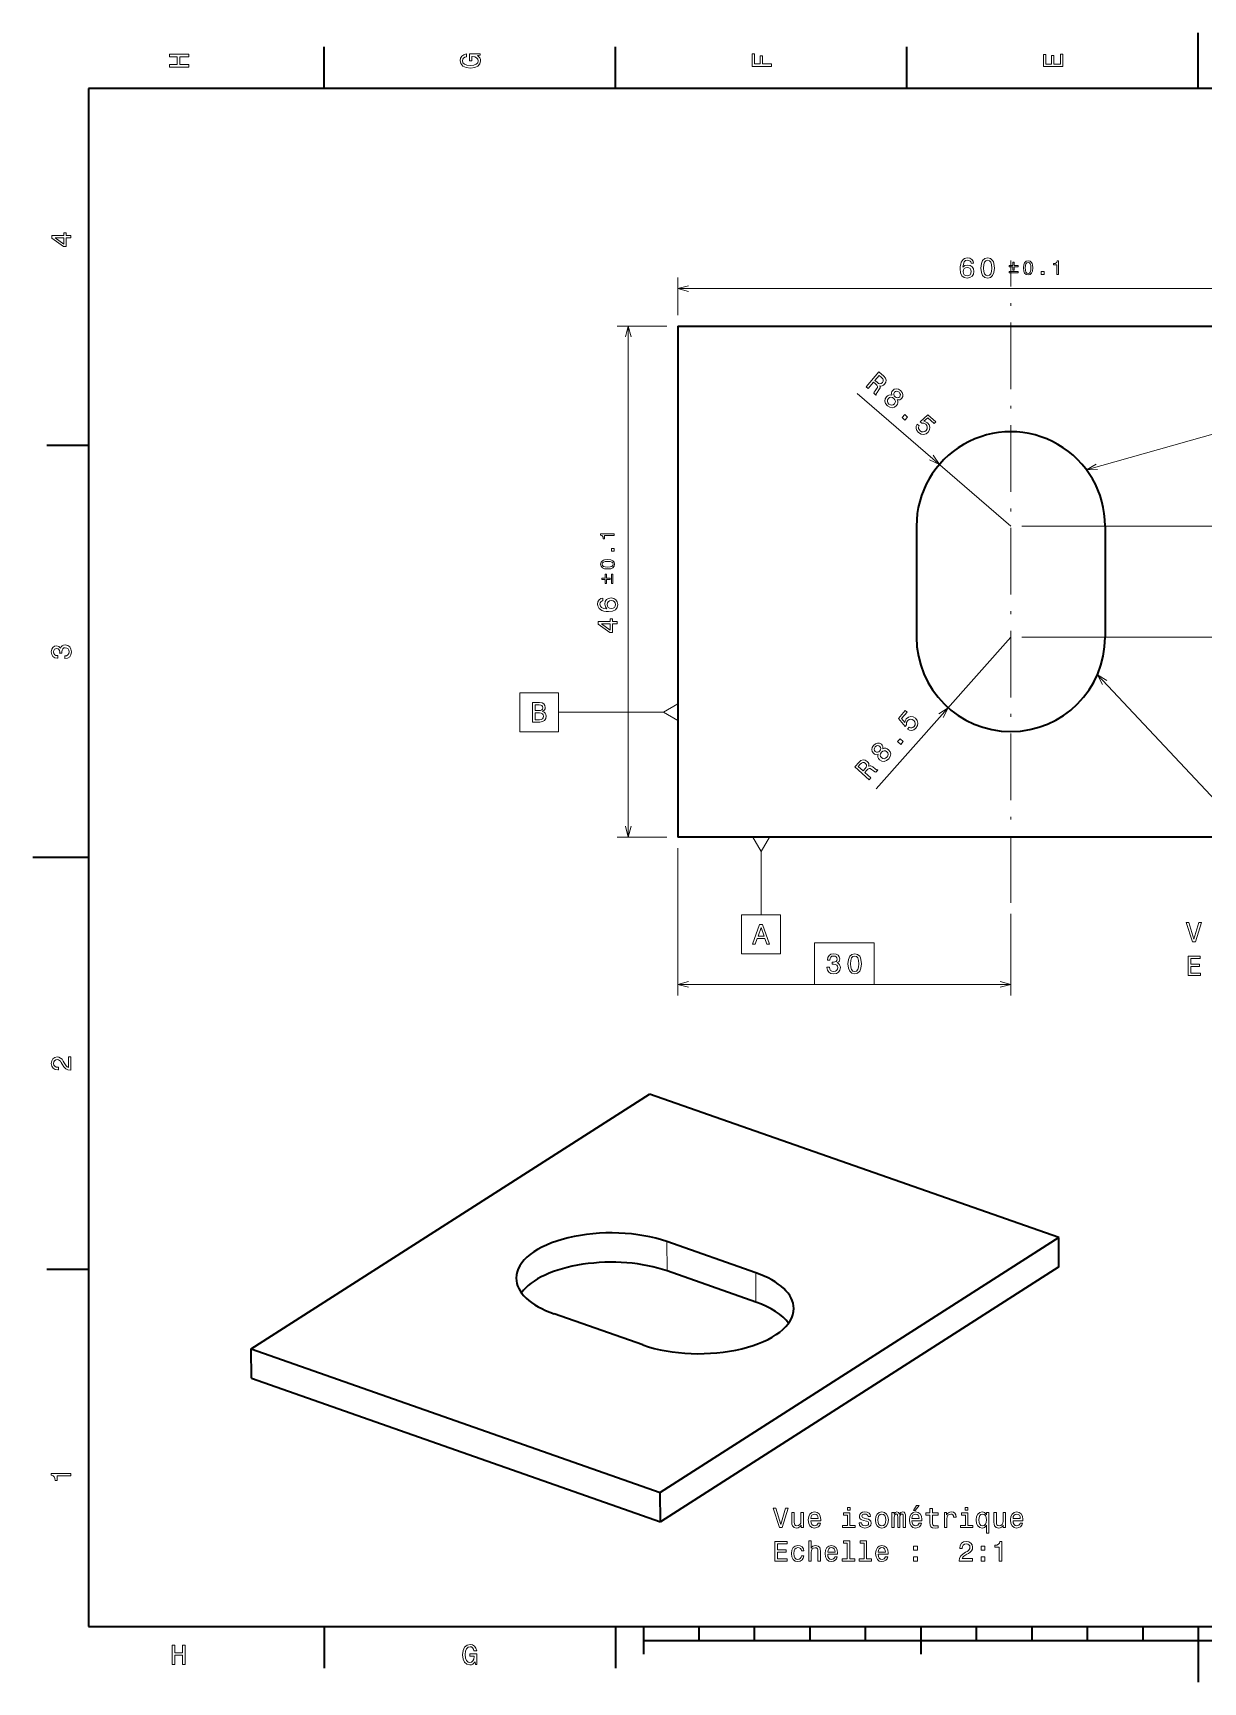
# Model space of a CAD drawing. Extents: x 0 to 420, y 0 to 297.
# Drawn here: x 0 to 210.9, y 0 to 297 of the extents above; entities that cross this region are included whole.
import ezdxf

# ---------------------------------------------------------------- set-up
doc = ezdxf.new("R2010")
doc.units = 0
doc.linetypes.add('DASHDOT', pattern=[18.5, 12, -3, 0.5, -3])

msp = doc.modelspace()

# ---------------------------------------------------------------- linework, layer by layer
at = {"color": 7, "lineweight": 35, "ltscale": 0.25}
for p, q in [((210, 287), (210, 297)), ((10, 148.5), (0, 148.5)), ((210, 10), (210, 0))]:
    msp.add_line(p, q, dxfattribs=at)
at = {"color": 7, "lineweight": 35, "ltscale": 0.1875}
for p, q in [((52.5, 287), (52.5, 294.5)), ((105, 287), (105, 294.5)), ((157.5, 287), (157.5, 294.5)), ((10, 222.699997), (2.5, 222.699997)), ((10, 74.300003), (2.5, 74.300003)), ((52.5, 10), (52.5, 2.5)), ((105, 10), (105, 2.5))]:
    msp.add_line(p, q, dxfattribs=at)
at = {"color": 7, "lineweight": 35}
for p, q in [((410, 287), (10, 287)), ((10, 287), (10, 10)), ((116.218552, 244.182785), (116.218552, 152.182785)), ((116.218552, 244.182785), (236.218552, 244.182785)), ((159.218552, 208.182785), (159.218552, 188.182785)), ((193.218552, 208.182785), (193.218552, 188.182785)), ((236.218552, 152.182785), (116.218552, 152.182785)), ((39.338078, 59.981888), (111.125824, 105.888237)), ((184.846558, 80.043213), (111.125824, 105.888237)), ((184.846558, 80.043213), (113.0588, 34.136864)), ((184.872101, 74.76207), (113.084343, 28.855721)), ((39.338078, 59.981888), (113.0588, 34.136864)), ((39.363617, 54.700745), (113.084343, 28.855721)), ((10, 10), (410, 10)), ((110, 7.5), (310, 7.5))]:
    msp.add_line(p, q, dxfattribs=at)
at = {"color": 7, "linetype": 'DASHDOT', "lineweight": 13}
msp.add_line((176.218552, 140.345642), (176.218552, 256.019928), dxfattribs=at)
at = {"color": 7, "lineweight": 13, "ltscale": 0.169464}
msp.add_line((116.218552, 246.182785), (116.218552, 252.961349), dxfattribs=at)
at = {"color": 7, "lineweight": 13}
for p, q in [((116.218552, 250.961349), (236.218552, 250.961349)), ((107.285744, 152.182785), (107.285744, 244.182785)), ((176.218552, 208.182785), (148.535751, 232.039291)), ((178.218552, 208.182785), (273.293457, 208.182785)), ((176.218552, 188.182785), (151.943069, 160.866638)), ((178.218552, 188.182785), (259.801819, 188.182785)), ((116.218552, 150.182785), (116.218552, 123.645126)), ((116.218552, 125.645126), (140.832535, 125.645126)), ((151.604584, 125.645126), (176.218552, 125.645126))]:
    msp.add_line(p, q, dxfattribs=at)
at = {"color": 7, "lineweight": 13, "ltscale": 0.22332}
for p, q in [((114.218552, 244.182785), (105.285744, 244.182785)), ((114.218552, 152.182785), (105.285744, 152.182785))]:
    msp.add_line(p, q, dxfattribs=at)
at = {"color": 7, "lineweight": 13, "ltscale": 0.472646}
msp.add_line((113.620476, 174.652817), (94.71463, 174.652817), dxfattribs=at)
at = {"color": 7, "lineweight": 13, "ltscale": 0.285797}
msp.add_line((131.21463, 149.584702), (131.21463, 138.152817), dxfattribs=at)
at = {"color": 7, "lineweight": 13, "ltscale": 0.367513}
msp.add_line((176.218552, 138.345642), (176.218552, 123.645126), dxfattribs=at)
at = {"color": 7, "lineweight": 13, "ltscale": 0.13203}
for p, q in [((114.274666, 74.044052), (114.249123, 79.325195)), ((130.300903, 68.425568), (130.27536, 73.706711))]:
    msp.add_line(p, q, dxfattribs=at)
at = {"color": 7, "lineweight": 35, "ltscale": 0.424564}
for p, q in [((130.27536, 73.706711), (114.249123, 79.325195)), ((130.300903, 68.425568), (114.274666, 74.044052)), ((109.935501, 60.699909), (93.909256, 66.31839))]:
    msp.add_line(p, q, dxfattribs=at)
at = {"color": 7, "lineweight": 35, "ltscale": 0.13203}
for p, q in [((184.872101, 74.76207), (184.846558, 80.043213)), ((39.363617, 54.700745), (39.338078, 59.981888)), ((113.084343, 28.855721), (113.0588, 34.136864))]:
    msp.add_line(p, q, dxfattribs=at)
at = {"color": 7, "lineweight": 35, "ltscale": 0.125}
for p, q in [((110, 10), (110, 5)), ((160, 10), (160, 5))]:
    msp.add_line(p, q, dxfattribs=at)
at = {"color": 7, "lineweight": 35, "ltscale": 0.0625}
for p, q in [((120, 10), (120, 7.5)), ((130, 10), (130, 7.5)), ((140, 10), (140, 7.5)), ((150, 10), (150, 7.5)), ((170, 10), (170, 7.5)), ((180, 10), (180, 7.5)), ((190, 10), (190, 7.5)), ((200, 10), (200, 7.5))]:
    msp.add_line(p, q, dxfattribs=at)
at = {"color": 7, "lineweight": 13}
for points in [[(28.083214, 290.829987), (28.083214, 291.299011), (26.439121, 291.299011), (26.439121, 292.701019), (28.083214, 292.701019), (28.083214, 293.164978), (24.583214, 293.164978), (24.583214, 292.701019), (26.010447, 292.701019), (26.010447, 291.299011), (24.583214, 291.299011), (24.583214, 290.829987)], [(80.114197, 292.922913), (80.583214, 293.008667), (80.583214, 293.260803), (78.692001, 293.260803), (78.692001, 291.984863), (79.120674, 291.984863), (79.120674, 292.771606), (79.15094, 292.771606), (79.614914, 292.71109), (79.957855, 292.549713), (80.174713, 292.302612), (80.245316, 291.994965), (80.154541, 291.652039), (79.882202, 291.384735), (79.433357, 291.213257), (78.818085, 291.15274), (78.207855, 291.208221), (77.759003, 291.3797), (77.486671, 291.652039), (77.390854, 292.020172), (77.441284, 292.272339), (77.582497, 292.479126), (77.819527, 292.630402), (78.137245, 292.716156), (78.137245, 293.215424), (77.653099, 293.08429), (77.289986, 292.837189), (77.068085, 292.489197), (76.987396, 292.050446), (77.113472, 291.475525), (77.481628, 291.041779), (78.0616, 290.764404), (78.833214, 290.668579), (79.609871, 290.764404), (80.189842, 291.041779), (80.557999, 291.450287), (80.679039, 291.964691), (80.638687, 292.252167), (80.537827, 292.509369), (80.361313, 292.731262)], [(133.083206, 290.966156), (133.083206, 291.43515), (131.474411, 291.43515), (131.474411, 292.907776), (131.055832, 292.907776), (131.055832, 291.43515), (130.006836, 291.43515), (130.006836, 293.245697), (129.583206, 293.245697), (129.583206, 290.966156)], [(185.583206, 290.940918), (185.583206, 293.159943), (185.159576, 293.159943), (185.159576, 291.404907), (183.974411, 291.404907), (183.974411, 292.968292), (183.555832, 292.968292), (183.555832, 291.404907), (182.506836, 291.404907), (182.506836, 293.119598), (182.083206, 293.119598), (182.083206, 290.940918)], [(6.833213, 260.077362), (6.833213, 260.53125), (5.965778, 260.53125), (5.965778, 261.030548), (5.56232, 261.030548), (5.56232, 260.53125), (3.408862, 260.53125), (3.408862, 260.072327), (5.521974, 258.539185), (5.965778, 258.539185), (5.965778, 260.077362)], [(5.56232, 258.96283), (3.993876, 260.077362), (5.56232, 260.077362)], [(169.525482, 255.518265), (169.429657, 255.926758), (169.207764, 256.22937), (168.864822, 256.42099), (168.421021, 256.486572), (168.123474, 256.451263), (167.866257, 256.355438), (167.639313, 256.199097), (167.447678, 255.977203), (167.296371, 255.699814), (167.185425, 255.361923), (167.114822, 254.963501), (167.09465, 254.514664), (167.175339, 253.798523), (167.422455, 253.279068), (167.820877, 252.966385), (168.36554, 252.860474), (168.854736, 252.951263), (169.227936, 253.188293), (169.470001, 253.561493), (169.55574, 254.035553), (169.470001, 254.514664), (169.238022, 254.882813), (168.879944, 255.114807), (168.436142, 255.195496), (167.957031, 255.094635), (167.598969, 254.807159), (167.674622, 255.361923), (167.835999, 255.760345), (168.083115, 255.997375), (168.426056, 256.078064), (168.678223, 256.03772), (168.869858, 255.931808), (168.995941, 255.755295), (169.061508, 255.518265)], [(170.835709, 254.671005), (170.911362, 253.879211), (171.148392, 253.314377), (171.526642, 252.971436), (172.051132, 252.860474), (172.570587, 252.971436), (172.948822, 253.314377), (173.180817, 253.879211), (173.261505, 254.671005), (173.180817, 255.457748), (173.084991, 255.770416), (172.948822, 256.027618), (172.570587, 256.370575), (172.051132, 256.486572), (171.526642, 256.370575), (171.148392, 256.022583), (170.911362, 255.457748)], [(171.319855, 254.671005), (171.360214, 255.281235), (171.486298, 255.719986), (171.713226, 255.977203), (172.051132, 256.067963), (172.383987, 255.977203), (172.610931, 255.719986), (172.737015, 255.281235), (172.777359, 254.671005), (172.737015, 254.055725), (172.610931, 253.616974), (172.383987, 253.359756), (172.051132, 253.274017), (171.713226, 253.359756), (171.486298, 253.616974), (171.360214, 254.055725)], [(176.608185, 254.255951), (176.851776, 254.255951), (176.851776, 254.866684), (177.550766, 254.866684), (177.550766, 255.106735), (176.851776, 255.106735), (176.851776, 255.713943), (176.608185, 255.713943), (176.608185, 255.106735), (175.909195, 255.106735), (175.909195, 254.866684), (176.608185, 254.866684)], [(178.49617, 254.683105), (178.549133, 254.128845), (178.715057, 253.733459), (178.979828, 253.493408), (179.34697, 253.415741), (179.710587, 253.493408), (179.975357, 253.733459), (180.137741, 254.128845), (180.194229, 254.683105), (180.137741, 255.233826), (180.070679, 255.452698), (179.975357, 255.632751), (179.710587, 255.872803), (179.34697, 255.953995), (178.979828, 255.872803), (178.715057, 255.629211), (178.549133, 255.233826)], [(178.835083, 254.683105), (178.863327, 255.11026), (178.951584, 255.417404), (179.110443, 255.597443), (179.34697, 255.66098), (179.579956, 255.597443), (179.738831, 255.417404), (179.827087, 255.11026), (179.855316, 254.683105), (179.827087, 254.252411), (179.738831, 253.945282), (179.579956, 253.765228), (179.34697, 253.705231), (179.110443, 253.765228), (178.951584, 253.945282), (178.863327, 254.252411)], [(184.513855, 253.486343), (184.835114, 253.486343), (184.835114, 255.953995), (184.595047, 255.953995), (184.531509, 255.738647), (184.404419, 255.593903), (184.210251, 255.509186), (183.941956, 255.480942), (183.941956, 255.230301), (184.513855, 255.230301)], [(169.066544, 254.030518), (169.011078, 253.712784), (168.869858, 253.470703), (168.642914, 253.309326), (168.360504, 253.258896), (168.062943, 253.309326), (167.835999, 253.465668), (167.689743, 253.707748), (167.644363, 254.025467), (167.694794, 254.33815), (167.835999, 254.57518), (168.067993, 254.726471), (168.380676, 254.781952), (168.653, 254.726471), (168.869858, 254.580231), (169.011078, 254.343185)], [(175.909195, 254.015884), (175.909195, 253.772293), (177.550766, 253.772293), (177.550766, 254.015884)], [(181.718597, 253.486343), (182.205765, 253.486343), (182.205765, 254.01236), (181.718597, 254.01236)], [(150.139359, 233.297516), (150.494659, 232.991333), (151.45929, 234.110703), (151.822235, 233.797928), (152.079773, 233.556), (152.201782, 233.357666), (152.184814, 233.152573), (152.028778, 232.894257), (151.751572, 232.533966), (151.580246, 232.288818), (151.510864, 232.115585), (151.912003, 231.769897), (151.974548, 231.842484), (151.978867, 232.025177), (152.119507, 232.250183), (152.461502, 232.701096), (152.669815, 233.074158), (152.667542, 233.249207), (152.59256, 233.440308), (152.827698, 233.404129), (153.049896, 233.445663), (153.263519, 233.554489), (153.460938, 233.737213), (153.68399, 234.104218), (153.738602, 234.476593), (153.611557, 234.83905), (153.310532, 235.185028), (152.42421, 235.948837)], [(152.931366, 234.945892), (153.144653, 234.722137), (153.246368, 234.507996), (153.234283, 234.285385), (153.087585, 234.045639), (152.858429, 233.856979), (152.64006, 233.812164), (152.40506, 233.894836), (152.147919, 234.08316), (151.739136, 234.435425), (152.499664, 235.317932)], [(154.806244, 231.765625), (154.519226, 231.826553), (154.257111, 231.792786), (154.011749, 231.678024), (153.790756, 231.475677), (153.558868, 231.082977), (153.507446, 230.667938), (153.649109, 230.25293), (153.982819, 229.852158), (154.424637, 229.584595), (154.856018, 229.505753), (155.258926, 229.61792), (155.616882, 229.901962), (155.780563, 230.153687), (155.861664, 230.410034), (155.852524, 230.677551), (155.753693, 230.949127), (155.985519, 230.909119), (156.201141, 230.943008), (156.397766, 231.039856), (156.582016, 231.207306), (156.754639, 231.531219), (156.78186, 231.887253), (156.64389, 232.252487), (156.349976, 232.598984), (155.960052, 232.841797), (155.578445, 232.924332), (155.226517, 232.848145), (154.935455, 232.626282), (154.793243, 232.422623), (154.726486, 232.213837)], [(155.272049, 232.282944), (155.447479, 232.424713), (155.651093, 232.475586), (155.865417, 232.430695), (156.086578, 232.293365), (156.251266, 232.098175), (156.327301, 231.892853), (156.307053, 231.683929), (156.196564, 231.486206), (156.014038, 231.343933), (155.807114, 231.28923), (155.586212, 231.326477), (155.372162, 231.46434), (155.203659, 231.662811), (155.13092, 231.871964), (155.154449, 232.084686)], [(154.164093, 231.167252), (154.372971, 231.340103), (154.615448, 231.39743), (154.872971, 231.348618), (155.131821, 231.185455), (155.327591, 230.956833), (155.41391, 230.709351), (155.393005, 230.46106), (155.256714, 230.225662), (155.030853, 230.040817), (154.778488, 229.972031), (154.514389, 230.013214), (154.259369, 230.173065), (154.059769, 230.404999), (153.980042, 230.66011), (154.010818, 230.919861)], [(156.615158, 227.716812), (157.142365, 227.262466), (157.632919, 227.831696), (157.105713, 228.286041)], [(159.35733, 226.558685), (159.171402, 226.172989), (159.147888, 225.767151), (159.29126, 225.377304), (159.593353, 225.017105), (160.038467, 224.753357), (160.501602, 224.68045), (160.949417, 224.813828), (161.351227, 225.133301), (161.592468, 225.544571), (161.649429, 225.981476), (161.517639, 226.407959), (161.203033, 226.792252), (160.877014, 226.993332), (160.546783, 227.058212), (161.269409, 227.680435), (162.430786, 226.679581), (162.70076, 226.992844), (161.283417, 228.214279), (159.861725, 226.989471), (160.167358, 226.726089), (160.543671, 226.714691), (160.882355, 226.536011), (161.090637, 226.283279), (161.172485, 225.99971), (161.129578, 225.710449), (160.964203, 225.433563), (160.714752, 225.229095), (160.431183, 225.147247), (160.141937, 225.19014), (159.865036, 225.35553), (159.685608, 225.556763), (159.604691, 225.779617), (159.608597, 226.015915), (159.712616, 226.252502)], [(104.760742, 206.478088), (104.760742, 206.799332), (102.293091, 206.799332), (102.293091, 206.55928), (102.508438, 206.495728), (102.653175, 206.368652), (102.7379, 206.174484), (102.766144, 205.906189), (103.016792, 205.906189), (103.016792, 206.478088)], [(103.563988, 200.460403), (104.118233, 200.513351), (104.513626, 200.679276), (104.753685, 200.944046), (104.831345, 201.311203), (104.753685, 201.67482), (104.513626, 201.939575), (104.118233, 202.101974), (103.563988, 202.158463), (103.013268, 202.101974), (102.794388, 202.034897), (102.614342, 201.939575), (102.37429, 201.67482), (102.293091, 201.311203), (102.37429, 200.944046), (102.617874, 200.679276), (103.013268, 200.513351)], [(104.760742, 203.682831), (104.760742, 204.169998), (104.234734, 204.169998), (104.234734, 203.682831)], [(103.991142, 198.572418), (103.991142, 198.81601), (103.380409, 198.81601), (103.380409, 199.514999), (103.14035, 199.514999), (103.14035, 198.81601), (102.53315, 198.81601), (102.53315, 198.572418), (103.14035, 198.572418), (103.14035, 197.873428), (103.380409, 197.873428), (103.380409, 198.572418)], [(103.563988, 200.799301), (103.136826, 200.827545), (102.829689, 200.915802), (102.649651, 201.074677), (102.586105, 201.311203), (102.649651, 201.544189), (102.829689, 201.703049), (103.136826, 201.791306), (103.563988, 201.81955), (103.994675, 201.791306), (104.301811, 201.703049), (104.48185, 201.544189), (104.541862, 201.311203), (104.48185, 201.074677), (104.301811, 200.915802), (103.994675, 200.827545)], [(104.231201, 197.873428), (104.474792, 197.873428), (104.474792, 199.514999), (104.231201, 199.514999)], [(102.728828, 195.225739), (102.320328, 195.129913), (102.017731, 194.908005), (101.826088, 194.565079), (101.760529, 194.121262), (101.79583, 193.823715), (101.891655, 193.566513), (102.047989, 193.339569), (102.26989, 193.147919), (102.547272, 192.996628), (102.88517, 192.885681), (103.283585, 192.815079), (103.73243, 192.794891), (104.44857, 192.875595), (104.968018, 193.122711), (105.280701, 193.521118), (105.386612, 194.065796), (105.29583, 194.554993), (105.0588, 194.928192), (104.6856, 195.170258), (104.211533, 195.255997), (103.73243, 195.170258), (103.364273, 194.938278), (103.132286, 194.5802), (103.051598, 194.136398), (103.152458, 193.657288), (103.439926, 193.299225), (102.88517, 193.374878), (102.486755, 193.536255), (102.249718, 193.783371), (102.169029, 194.126312), (102.209373, 194.378479), (102.315285, 194.570114), (102.491798, 194.696198), (102.728828, 194.761765)], [(104.216583, 194.7668), (104.534302, 194.711319), (104.776375, 194.570114), (104.937759, 194.34317), (104.98819, 194.060745), (104.937759, 193.763199), (104.781418, 193.536255), (104.539345, 193.389999), (104.221626, 193.344604), (103.908943, 193.39505), (103.671913, 193.536255), (103.520615, 193.76825), (103.465141, 194.080917), (103.520615, 194.353256), (103.66687, 194.570114), (103.9039, 194.711319)], [(105.285744, 190.556717), (105.285744, 191.010605), (104.418312, 191.010605), (104.418312, 191.509888), (104.014847, 191.509888), (104.014847, 191.010605), (101.861389, 191.010605), (101.861389, 190.551666), (103.974503, 189.018524), (104.418312, 189.018524), (104.418312, 190.556717)], [(104.014847, 189.442169), (102.446404, 190.556717), (104.014847, 190.556717)], [(5.73379, 184.329117), (5.769093, 184.329117), (6.253242, 184.409805), (6.616354, 184.646835), (6.848343, 185.020035), (6.934078, 185.514282), (6.848343, 186.038773), (6.626441, 186.432144), (6.273415, 186.684311), (5.819525, 186.775085), (5.521974, 186.734741), (5.279899, 186.623795), (5.0933, 186.44223), (4.957133, 186.20015), (4.684798, 186.527969), (4.251081, 186.643967), (3.857709, 186.568314), (3.560158, 186.351456), (3.373559, 185.998428), (3.307997, 185.514282), (3.388689, 185.060394), (3.610591, 184.712402), (3.963617, 184.485458), (4.432637, 184.409805), (4.46794, 184.409805), (4.46794, 184.858658), (4.145173, 184.899002), (3.913184, 185.030121), (3.771974, 185.241943), (3.721542, 185.53949), (3.761888, 185.801743), (3.867795, 185.993378), (4.039265, 186.109375), (4.271254, 186.15477), (4.518372, 186.109375), (4.684798, 185.988342), (4.785663, 185.77652), (4.815922, 185.489059), (4.810879, 185.292374), (5.209294, 185.292374), (5.199208, 185.53949), (5.244596, 185.857224), (5.365634, 186.094254), (5.56232, 186.235458), (5.819525, 186.285889), (6.112032, 186.230423), (6.328891, 186.084167), (6.465058, 185.852173), (6.510447, 185.54454), (6.460014, 185.226807), (6.308718, 184.994827), (6.066643, 184.848572), (5.73379, 184.793091)], [(87.71463, 178.152817), (87.71463, 171.152817), (94.71463, 171.152817), (94.71463, 178.152817)], [(91.845032, 174.794022), (92.198059, 175.086533), (92.288834, 175.283218), (92.319092, 175.525299), (92.253532, 175.903534), (92.056847, 176.175873), (91.739128, 176.3423), (91.295319, 176.402817), (90.049644, 176.402817), (90.049644, 172.902817), (91.365929, 172.902817), (91.834946, 172.973419), (92.18293, 173.180191), (92.399788, 173.507996), (92.475433, 173.951813), (92.430046, 174.249359), (92.309006, 174.496475), (92.11232, 174.67804)], [(91.199501, 174.950363), (90.513618, 174.950363), (90.513618, 175.984222), (91.239845, 175.984222), (91.512177, 175.953964), (91.703819, 175.86319), (91.819817, 175.706848), (91.860161, 175.474869), (91.814774, 175.242874), (91.693733, 175.081497), (91.486961, 174.980621)], [(116.218552, 176.152817), (113.620476, 174.652817), (116.218552, 173.152817)], [(91.310448, 173.321411), (90.513618, 173.321411), (90.513618, 174.526733), (91.26506, 174.526733), (91.582787, 174.49144), (91.809731, 174.385529), (91.9459, 174.203964), (91.991287, 173.941727), (91.9459, 173.664337), (91.819817, 173.472702), (91.608002, 173.356705)], [(157.587906, 171.60347), (157.970734, 171.411697), (158.376144, 171.382004), (158.768143, 171.519424), (159.132904, 171.815979), (159.403412, 172.257034), (159.483337, 172.718994), (159.356812, 173.168793), (159.043488, 173.575424), (158.635956, 173.822906), (158.199951, 173.886505), (157.771515, 173.76123), (157.382477, 173.45253), (157.176453, 173.129593), (157.106552, 172.8004), (156.495407, 173.53241), (157.51384, 174.678421), (157.204727, 174.953125), (155.961838, 173.55455), (157.164841, 172.11438), (157.432846, 172.415955), (157.449982, 172.792053), (157.633804, 173.12796), (157.889679, 173.332382), (158.174469, 173.409897), (158.463028, 173.362595), (158.737381, 173.193008), (158.938019, 172.940491), (159.015533, 172.655701), (158.968231, 172.367126), (158.798645, 172.092789), (158.594711, 171.916443), (158.370651, 171.838928), (158.13443, 171.846451), (157.89946, 171.954056)], [(156.388138, 168.879257), (156.850449, 169.39949), (156.288757, 169.898651), (155.826447, 169.378433)], [(152.312241, 167.132248), (152.246933, 166.846191), (152.276703, 166.583588), (152.387711, 166.336502), (152.58667, 166.112457), (152.975784, 165.874619), (153.389999, 165.816864), (153.807129, 165.952194), (154.212921, 166.279755), (154.487198, 166.717438), (154.572586, 167.147583), (154.466583, 167.552155), (154.188034, 167.914398), (153.938812, 168.081894), (153.683746, 168.166885), (153.416122, 168.161819), (153.143066, 168.067139), (153.1866, 168.29834), (153.155991, 168.514435), (153.062164, 168.712524), (152.897537, 168.899307), (152.576294, 169.076843), (152.220703, 169.109467), (151.853424, 168.977081), (151.502487, 168.688477), (151.253754, 168.302307), (151.165421, 167.922012), (151.236237, 167.568954), (151.453644, 167.274551), (151.655121, 167.129242), (151.862854, 167.059326)], [(151.802063, 167.605865), (151.662994, 167.783432), (151.615234, 167.987808), (151.663361, 168.201416), (151.804062, 168.420471), (152.001724, 168.582153), (152.208191, 168.65506), (152.416779, 168.631622), (152.612793, 168.518143), (152.752274, 168.333466), (152.803818, 168.125732), (152.763214, 167.905441), (152.622101, 167.693497), (152.421082, 167.528046), (152.210846, 167.458496), (151.998505, 167.485275)], [(152.900757, 166.481049), (152.73111, 166.692535), (152.67746, 166.935867), (152.730209, 167.192596), (152.897293, 167.448944), (153.128876, 167.641205), (153.37764, 167.72374), (153.62558, 167.699051), (153.858887, 167.559204), (154.040253, 167.330536), (154.105194, 167.077164), (154.059998, 166.813721), (153.896271, 166.561157), (153.661331, 166.365128), (153.405029, 166.289291), (153.145782, 166.32402)], [(150.709412, 162.489243), (151.020966, 162.839828), (149.916443, 163.821411), (150.234695, 164.179535), (150.480515, 164.433365), (150.680695, 164.552338), (150.885498, 164.532257), (151.141418, 164.372284), (151.497437, 164.08963), (151.73996, 163.914597), (151.912109, 163.842575), (152.263855, 164.238403), (152.19223, 164.302048), (152.009628, 164.309143), (151.786804, 164.453201), (151.341141, 164.802017), (150.971298, 165.015991), (150.796234, 165.016388), (150.604004, 164.944336), (150.643768, 165.178879), (150.605637, 165.401688), (150.500061, 165.616943), (150.320374, 165.817123), (149.956818, 166.045746), (149.585312, 166.106018), (149.220963, 165.984528), (148.870438, 165.688797), (148.093216, 164.814224)], [(149.10376, 165.30603), (149.330734, 165.515869), (149.546417, 165.614319), (149.768814, 165.598846), (150.006302, 165.448517), (150.191437, 165.216522), (150.232925, 164.997482), (150.146683, 164.763779), (149.954468, 164.509521), (149.596008, 164.106171), (148.725204, 164.880035)], [(129.71463, 152.182785), (131.21463, 149.584702), (132.71463, 152.182785)], [(127.71463, 138.152817), (127.71463, 131.152817), (134.71463, 131.152817), (134.71463, 138.152817)], [(210.110168, 136.801239), (209.232635, 133.820679), (208.32991, 136.801239), (207.8508, 136.801239), (208.980484, 133.296188), (209.484802, 133.296188), (210.589264, 136.801239)], [(129.681488, 132.902817), (130.145462, 132.902817), (130.513611, 133.931641), (131.910583, 133.931641), (132.278748, 132.902817), (132.752808, 132.902817), (131.471832, 136.407867), (130.957428, 136.407867)], [(130.675003, 134.360306), (131.21463, 135.903534), (131.754257, 134.360306)], [(140.832535, 133.145126), (140.832535, 125.645126), (151.604584, 125.645126), (151.604584, 133.145126)], [(143.079651, 128.744553), (143.079651, 128.709244), (143.160339, 128.225098), (143.397369, 127.861984), (143.770569, 127.629997), (144.264816, 127.544258), (144.789307, 127.629997), (145.182678, 127.851898), (145.434845, 128.204926), (145.52562, 128.658813), (145.485275, 128.95636), (145.374329, 129.198441), (145.192764, 129.38504), (144.950684, 129.52121), (145.278503, 129.793549), (145.394501, 130.227264), (145.318848, 130.620636), (145.10199, 130.918182), (144.748962, 131.104782), (144.264816, 131.170349), (143.810913, 131.089661), (143.462936, 130.867752), (143.235992, 130.514725), (143.160339, 130.0457), (143.160339, 130.010406), (143.609192, 130.010406), (143.649536, 130.33316), (143.78067, 130.565155), (143.992477, 130.70636), (144.290024, 130.756805), (144.552277, 130.716461), (144.743927, 130.610535), (144.859909, 130.439072), (144.905304, 130.207092), (144.859909, 129.959961), (144.738876, 129.793549), (144.527054, 129.692688), (144.239594, 129.662415), (144.042908, 129.66745), (144.042908, 129.269043), (144.290024, 129.279129), (144.607758, 129.233734), (144.844788, 129.112701), (144.985992, 128.916016), (145.036423, 128.658813), (144.980957, 128.366302), (144.834702, 128.149445), (144.602707, 128.013275), (144.295074, 127.967896), (143.977356, 128.018326), (143.745361, 128.169617), (143.599106, 128.411697), (143.54364, 128.744553)], [(146.871155, 129.354782), (146.946808, 128.562988), (147.183838, 127.998154), (147.562073, 127.655212), (148.086578, 127.544258), (148.606018, 127.655212), (148.984268, 127.998154), (149.216248, 128.562988), (149.296936, 129.354782), (149.216248, 130.141525), (149.120422, 130.454193), (148.984268, 130.711411), (148.606018, 131.054352), (148.086578, 131.170349), (147.562073, 131.054352), (147.183838, 130.70636), (146.946808, 130.141525)], [(147.355301, 129.354782), (147.395645, 129.965012), (147.521729, 130.403778), (147.748672, 130.66098), (148.086578, 130.751755), (148.419418, 130.66098), (148.646362, 130.403778), (148.772446, 129.965012), (148.81279, 129.354782), (148.772446, 128.739502), (148.646362, 128.300751), (148.419418, 128.043549), (148.086578, 127.957809), (147.748672, 128.043549), (147.521729, 128.300751), (147.395645, 128.739502)], [(208.173569, 127.249359), (210.392578, 127.249359), (210.392578, 127.672989), (208.637543, 127.672989), (208.637543, 128.858154), (210.200943, 128.858154), (210.200943, 129.276733), (208.637543, 129.276733), (208.637543, 130.325729), (210.352234, 130.325729), (210.352234, 130.749359), (208.173569, 130.749359)], [(6.833213, 110.169449), (6.833213, 112.575073), (6.399496, 112.575073), (6.399496, 110.673775), (6.162464, 110.779686), (5.965778, 110.961243), (5.607709, 111.521034), (5.456412, 111.818588), (5.239553, 112.151443), (4.987392, 112.388474), (4.689842, 112.524643), (4.351945, 112.575073), (3.928314, 112.489334), (3.595461, 112.252304), (3.383646, 111.889191), (3.307997, 111.420174), (3.393732, 110.93602), (3.630764, 110.567871), (4.009006, 110.330833), (4.508286, 110.250145), (4.578891, 110.250145), (4.578891, 110.709076), (4.538545, 110.709076), (4.195605, 110.754463), (3.943444, 110.890633), (3.782061, 111.107491), (3.726585, 111.394958), (3.777017, 111.687462), (3.903098, 111.90432), (4.099784, 112.045532), (4.346902, 112.095963), (4.578891, 112.060661), (4.775577, 111.964844), (4.947046, 111.803459), (5.098343, 111.581558), (5.259727, 111.284004), (5.572406, 110.789772), (5.90526, 110.441788), (6.308718, 110.235016), (6.818084, 110.169449)], [(6.833213, 37.109222), (6.833213, 37.568153), (3.307997, 37.568153), (3.307997, 37.225216), (3.615634, 37.134438), (3.822406, 36.952881), (3.943444, 36.675503), (3.98379, 36.292217), (4.341859, 36.292217), (4.341859, 37.109222)], [(135.647446, 31.339325), (134.769913, 28.358778), (133.867188, 31.339325), (133.388077, 31.339325), (134.517761, 27.834282), (135.022079, 27.834282), (136.126541, 31.339325)], [(138.849884, 30.542496), (138.406082, 30.542496), (138.406082, 28.979095), (138.355652, 28.615982), (138.209396, 28.353735), (137.982452, 28.19235), (137.684906, 28.141918), (137.447876, 28.182264), (137.29657, 28.303303), (137.210846, 28.510075), (137.190674, 28.802582), (137.190674, 30.542496), (136.746857, 30.542496), (136.746857, 28.762236), (136.761993, 28.404167), (136.857819, 28.106617), (137.15033, 27.834282), (137.619339, 27.738461), (137.871506, 27.773764), (138.088364, 27.864542), (138.274963, 28.020882), (138.426254, 28.247828), (138.426254, 27.834282), (138.849884, 27.834282)], [(140.18634, 29.059786), (141.961563, 29.059786), (141.966599, 29.266558), (141.88591, 29.846529), (141.664017, 30.280247), (141.310989, 30.542496), (140.841965, 30.638317), (140.383026, 30.537453), (140.029999, 30.255032), (139.803055, 29.796097), (139.722366, 29.19091), (139.798019, 28.570593), (140.024963, 28.116703), (140.37294, 27.834282), (140.826843, 27.738461), (141.220215, 27.804022), (141.542969, 27.975492), (141.779999, 28.247828), (141.916168, 28.610939), (141.477417, 28.610939), (141.386627, 28.40921), (141.255508, 28.257914), (140.882309, 28.136875), (140.594849, 28.19235), (140.377991, 28.368864), (140.236771, 28.656328), (140.18634, 29.044657)], [(140.18634, 29.432985), (140.241821, 29.780968), (140.377991, 30.038172), (140.584763, 30.194511), (140.857101, 30.249989), (141.12439, 30.194511), (141.331161, 30.038172), (141.457245, 29.780968), (141.502625, 29.432985)], [(147.226685, 28.207481), (147.226685, 30.451717), (146.086914, 30.451717), (146.086914, 30.073475), (146.782883, 30.073475), (146.782883, 28.207481), (145.875107, 28.207481), (145.875107, 27.834282), (148.144562, 27.834282), (148.144562, 28.207481)], [(147.241821, 31.455318), (146.772797, 31.455318), (146.772797, 30.950996), (147.241821, 30.950996)], [(150.232452, 29.412811), (149.803787, 29.513678), (149.486053, 29.629671), (149.380157, 29.866703), (149.410416, 30.033129), (149.516312, 30.154167), (149.68779, 30.229815), (149.934906, 30.260075), (150.171936, 30.229815), (150.358536, 30.139036), (150.479568, 30.002871), (150.529999, 29.821314), (150.96373, 29.821314), (150.96373, 29.8314), (150.888077, 30.15921), (150.681305, 30.416414), (150.358536, 30.577797), (149.934906, 30.638317), (149.506226, 30.577797), (149.193542, 30.411371), (148.996857, 30.164253), (148.93634, 29.851574), (148.981735, 29.548979), (149.12294, 29.337164), (149.354935, 29.185867), (149.692825, 29.07996), (150.187073, 28.958921), (150.489655, 28.832842), (150.570343, 28.731976), (150.600616, 28.580679), (150.555222, 28.394081), (150.434189, 28.252871), (150.237503, 28.162092), (149.97525, 28.131832), (149.697876, 28.162092), (149.49614, 28.268), (149.359985, 28.439468), (149.304504, 28.6765), (148.875824, 28.6765), (148.946426, 28.273043), (149.153198, 27.980536), (149.481018, 27.804022), (149.934906, 27.738461), (150.408966, 27.804022), (150.756958, 27.980536), (150.968765, 28.262957), (151.044418, 28.631111), (150.988937, 28.948835), (150.832596, 29.165693), (150.575394, 29.306904)], [(151.810989, 29.185867), (151.891678, 28.570593), (152.123657, 28.116703), (152.491821, 27.834282), (152.986053, 27.738461), (153.47525, 27.834282), (153.843414, 28.11166), (154.075394, 28.56555), (154.161133, 29.185867), (154.075394, 29.80114), (153.843414, 30.260075), (153.47525, 30.537453), (152.986053, 30.638317), (152.491821, 30.537453), (152.123657, 30.255032), (151.891678, 29.80114)], [(152.264877, 29.19091), (152.310272, 29.6448), (152.451477, 29.97261), (152.678421, 30.174339), (152.986053, 30.244946), (153.288651, 30.174339), (153.515594, 29.977654), (153.656799, 29.6448), (153.707245, 29.19091), (153.656799, 28.731976), (153.515594, 28.399124), (153.288651, 28.197393), (152.986053, 28.131832), (152.678421, 28.197393), (152.451477, 28.399124), (152.310272, 28.731976)], [(154.80162, 27.834282), (155.210129, 27.834282), (155.210129, 29.6448), (155.235336, 29.917135), (155.310989, 30.113821), (155.426987, 30.229815), (155.578278, 30.275204), (155.69931, 30.234858), (155.779999, 30.133993), (155.820358, 29.962524), (155.83548, 29.735579), (155.83548, 27.834282), (156.218765, 27.834282), (156.218765, 29.6448), (156.243988, 29.912092), (156.319626, 30.108778), (156.440674, 30.229815), (156.591965, 30.275204), (156.712997, 30.234858), (156.793701, 30.133993), (156.844131, 29.735579), (156.844131, 27.834282), (157.252625, 27.834282), (157.252625, 29.705318), (157.227417, 30.093647), (157.146729, 30.391199), (156.985336, 30.572754), (156.723083, 30.638317), (156.415451, 30.537453), (156.178421, 30.244946), (155.991821, 30.53241), (155.679138, 30.638317), (155.391678, 30.537453), (155.194992, 30.255032), (155.194992, 30.542496), (154.80162, 30.542496)], [(158.402481, 29.059786), (160.177704, 29.059786), (160.182739, 29.266558), (160.102051, 29.846529), (159.880157, 30.280247), (159.52713, 30.542496), (159.058105, 30.638317), (158.599167, 30.537453), (158.24614, 30.255032), (158.019196, 29.796097), (157.938507, 29.19091), (158.01416, 28.570593), (158.241104, 28.116703), (158.589081, 27.834282), (159.042969, 27.738461), (159.43634, 27.804022), (159.759109, 27.975492), (159.99614, 28.247828), (160.132309, 28.610939), (159.693542, 28.610939), (159.602768, 28.40921), (159.471649, 28.257914), (159.09845, 28.136875), (158.810989, 28.19235), (158.594131, 28.368864), (158.452911, 28.656328), (158.402481, 29.044657)], [(158.402481, 29.432985), (158.457962, 29.780968), (158.594131, 30.038172), (158.800903, 30.194511), (159.073242, 30.249989), (159.34053, 30.194511), (159.547302, 30.038172), (159.67337, 29.780968), (159.718765, 29.432985)], [(158.710114, 30.91065), (159.007675, 30.91065), (159.708679, 31.768), (159.214447, 31.768)], [(161.645279, 30.073475), (161.645279, 28.716846), (161.675537, 28.278086), (161.816742, 27.975492), (162.099167, 27.798979), (162.578278, 27.738461), (163.102768, 27.763678), (163.102768, 28.146961), (162.719482, 28.116703), (162.371506, 28.157049), (162.184906, 28.283129), (162.104218, 28.494946), (162.089081, 28.792496), (162.089081, 30.073475), (163.102768, 30.073475), (163.102768, 30.451717), (162.089081, 30.451717), (162.089081, 31.243504), (161.645279, 31.243504), (161.645279, 30.451717), (160.878708, 30.451717), (160.878708, 30.073475)], [(164.252625, 27.834282), (164.696426, 27.834282), (164.696426, 29.382553), (164.741821, 29.755753), (164.877991, 30.023043), (165.099884, 30.184425), (165.39743, 30.239902), (165.619339, 30.204599), (165.785767, 30.103735), (165.886627, 29.932264), (165.921936, 29.700275), (166.370789, 29.700275), (166.310272, 30.108778), (166.143829, 30.401285), (165.866455, 30.577797), (165.48822, 30.638317), (165.231018, 30.597971), (165.009109, 30.497107), (164.812424, 30.325636), (164.656082, 30.093647), (164.656082, 30.542496), (164.252625, 30.542496)], [(168.478851, 28.207481), (168.478851, 30.451717), (167.339081, 30.451717), (167.339081, 30.073475), (168.035049, 30.073475), (168.035049, 28.207481), (167.127258, 28.207481), (167.127258, 27.834282), (169.396713, 27.834282), (169.396713, 28.207481)], [(168.493988, 31.455318), (168.024963, 31.455318), (168.024963, 30.950996), (168.493988, 30.950996)], [(171.82251, 30.123907), (171.666168, 30.350853), (171.489655, 30.512236), (171.282883, 30.603014), (171.045853, 30.638317), (170.617188, 30.537453), (170.284332, 30.255032), (170.067474, 29.80114), (169.991821, 29.19091), (170.067474, 28.575636), (170.284332, 28.121746), (170.617188, 27.834282), (171.045853, 27.738461), (171.282883, 27.768721), (171.484619, 27.854454), (171.661133, 28.010796), (171.82251, 28.247828), (171.82251, 26.78529), (172.266312, 26.78529), (172.266312, 30.542496), (171.82251, 30.542496)], [(170.445709, 29.19091), (170.491089, 29.639757), (170.632309, 29.967567), (170.844116, 30.169296), (171.121506, 30.239902), (171.414001, 30.169296), (171.63591, 29.97261), (171.767029, 29.6448), (171.817474, 29.19091), (171.767029, 28.731976), (171.63591, 28.404167), (171.414001, 28.202438), (171.121506, 28.136875), (170.844116, 28.202438), (170.632309, 28.404167), (170.491089, 28.73702)], [(175.282166, 30.542496), (174.838364, 30.542496), (174.838364, 28.979095), (174.787933, 28.615982), (174.641678, 28.353735), (174.414734, 28.19235), (174.117172, 28.141918), (173.880142, 28.182264), (173.728851, 28.303303), (173.643112, 28.510075), (173.62294, 28.802582), (173.62294, 30.542496), (173.179138, 30.542496), (173.179138, 28.762236), (173.194275, 28.404167), (173.290085, 28.106617), (173.582596, 27.834282), (174.05162, 27.738461), (174.303772, 27.773764), (174.52063, 27.864542), (174.70723, 28.020882), (174.858536, 28.247828), (174.858536, 27.834282), (175.282166, 27.834282)], [(176.618622, 29.059786), (178.393829, 29.059786), (178.39888, 29.266558), (178.318176, 29.846529), (178.096283, 30.280247), (177.743256, 30.542496), (177.274231, 30.638317), (176.815308, 30.537453), (176.46228, 30.255032), (176.235336, 29.796097), (176.154633, 29.19091), (176.230286, 28.570593), (176.45723, 28.116703), (176.805222, 27.834282), (177.259109, 27.738461), (177.652481, 27.804022), (177.97525, 27.975492), (178.21228, 28.247828), (178.34845, 28.610939), (177.909683, 28.610939), (177.818909, 28.40921), (177.687775, 28.257914), (177.314575, 28.136875), (177.027115, 28.19235), (176.810257, 28.368864), (176.669052, 28.656328), (176.618622, 29.044657)], [(176.618622, 29.432985), (176.674088, 29.780968), (176.810257, 30.038172), (177.017029, 30.194511), (177.289368, 30.249989), (177.556656, 30.194511), (177.763428, 30.038172), (177.889511, 29.780968), (177.934906, 29.432985)], [(133.710846, 21.787453), (135.929855, 21.787453), (135.929855, 22.211084), (134.17482, 22.211084), (134.17482, 23.396242), (135.73822, 23.396242), (135.73822, 23.814831), (134.17482, 23.814831), (134.17482, 24.863821), (135.889511, 24.863821), (135.889511, 25.287453), (133.710846, 25.287453)], [(138.486771, 23.597971), (138.925537, 23.597971), (138.834763, 24.001431), (138.617905, 24.319153), (138.279999, 24.515839), (137.841248, 24.591488), (137.357101, 24.490623), (136.988937, 24.208202), (136.756958, 23.749268), (136.676254, 23.133995), (136.751907, 22.523764), (136.978851, 22.069874), (137.336914, 21.787453), (137.826111, 21.691631), (138.259827, 21.767281), (138.597733, 21.979095), (138.829712, 22.311949), (138.930588, 22.755753), (138.506958, 22.755753), (138.431305, 22.473331), (138.290085, 22.261517), (138.088364, 22.130392), (137.841248, 22.090046), (137.533615, 22.155609), (137.311707, 22.357338), (137.175537, 22.685146), (137.130142, 23.149124), (137.175537, 23.603014), (137.316742, 23.930824), (137.543701, 24.132553), (137.841248, 24.203159), (138.103485, 24.15777), (138.300171, 24.041775), (138.431305, 23.850132)], [(139.798019, 21.787453), (140.241821, 21.787453), (140.241821, 23.350853), (140.287216, 23.708923), (140.433456, 23.97117), (140.660416, 24.132553), (140.962997, 24.193073), (141.205078, 24.142639), (141.356369, 24.006474), (141.432022, 23.779528), (141.457245, 23.476934), (141.457245, 21.787453), (141.901047, 21.787453), (141.901047, 23.567713), (141.880875, 23.925781), (141.790085, 24.223331), (141.492538, 24.495667), (141.028564, 24.591488), (140.776398, 24.556185), (140.55954, 24.460363), (140.377991, 24.309067), (140.241821, 24.102295), (140.241821, 25.408489), (139.798019, 25.408489)], [(143.222366, 23.012957), (144.997589, 23.012957), (145.002625, 23.219728), (144.921936, 23.7997), (144.700027, 24.233418), (144.347015, 24.495667), (143.877991, 24.591488), (143.419052, 24.490623), (143.066025, 24.208202), (142.839081, 23.749268), (142.758392, 23.144081), (142.834045, 22.523764), (143.060989, 22.069874), (143.408966, 21.787453), (143.862854, 21.691631), (144.256226, 21.757193), (144.578995, 21.928663), (144.816025, 22.200998), (144.952194, 22.56411), (144.513428, 22.56411), (144.422653, 22.362381), (144.291534, 22.211084), (143.918335, 22.090046), (143.630875, 22.145521), (143.414017, 22.322035), (143.272797, 22.609499), (143.222366, 22.997828)], [(143.222366, 23.386156), (143.277847, 23.734138), (143.414017, 23.991343), (143.620789, 24.147682), (143.893112, 24.203159), (144.160416, 24.147682), (144.367188, 23.991343), (144.493256, 23.734138), (144.538651, 23.386156)], [(146.752625, 25.035292), (146.752625, 22.160652), (145.839798, 22.160652), (145.839798, 21.787453), (148.104218, 21.787453), (148.104218, 22.160652), (147.196426, 22.160652), (147.196426, 25.408489), (146.056656, 25.408489), (146.056656, 25.035292)], [(149.788651, 25.035292), (149.788651, 22.160652), (148.875824, 22.160652), (148.875824, 21.787453), (151.140228, 21.787453), (151.140228, 22.160652), (150.232452, 22.160652), (150.232452, 25.408489), (149.092682, 25.408489), (149.092682, 25.035292)], [(152.330444, 23.012957), (154.105652, 23.012957), (154.110703, 23.219728), (154.029999, 23.7997), (153.808105, 24.233418), (153.455078, 24.495667), (152.986053, 24.591488), (152.52713, 24.490623), (152.174103, 24.208202), (151.947159, 23.749268), (151.866455, 23.144081), (151.942108, 22.523764), (152.169052, 22.069874), (152.517044, 21.787453), (152.970932, 21.691631), (153.364304, 21.757193), (153.687073, 21.928663), (153.924103, 22.200998), (154.060272, 22.56411), (153.621506, 22.56411), (153.530731, 22.362381), (153.399597, 22.211084), (153.026398, 22.090046), (152.738937, 22.145521), (152.522079, 22.322035), (152.380875, 22.609499), (152.330444, 22.997828)], [(152.330444, 23.386156), (152.38591, 23.734138), (152.522079, 23.991343), (152.728851, 24.147682), (153.00119, 24.203159), (153.268478, 24.147682), (153.47525, 23.991343), (153.601334, 23.734138), (153.646729, 23.386156)], [(158.710114, 23.744225), (159.406082, 23.744225), (159.406082, 24.495667), (158.710114, 24.495667)], [(166.935623, 21.787453), (169.341248, 21.787453), (169.341248, 22.22117), (167.439941, 22.22117), (167.545853, 22.458202), (167.727417, 22.654888), (168.287201, 23.012957), (168.584763, 23.164253), (168.917603, 23.381113), (169.154648, 23.633274), (169.290802, 23.930824), (169.341248, 24.268721), (169.255508, 24.692352), (169.018478, 25.025206), (168.655365, 25.23702), (168.18634, 25.312668), (167.702194, 25.226934), (167.334045, 24.989902), (167.097015, 24.61166), (167.016312, 24.112381), (167.016312, 24.041775), (167.47525, 24.041775), (167.47525, 24.082121), (167.52063, 24.42506), (167.656799, 24.677223), (167.873657, 24.838606), (168.161133, 24.894081), (168.453644, 24.843649), (168.670502, 24.717567), (168.811707, 24.520882), (168.862137, 24.273764), (168.826828, 24.041775), (168.731018, 23.845089), (168.569626, 23.67362), (168.347717, 23.522324), (168.050171, 23.360939), (167.555939, 23.04826), (167.207962, 22.715406), (167.00119, 22.311949), (166.935623, 21.802582)], [(170.854218, 23.744225), (171.550171, 23.744225), (171.550171, 24.495667), (170.854218, 24.495667)], [(174.14743, 21.787453), (174.606369, 21.787453), (174.606369, 25.312668), (174.263428, 25.312668), (174.172653, 25.005032), (173.991089, 24.79826), (173.713715, 24.677223), (173.330429, 24.636877), (173.330429, 24.278807), (174.14743, 24.278807)], [(158.710114, 21.787453), (159.406082, 21.787453), (159.406082, 22.538893), (158.710114, 22.538893)], [(170.854218, 21.787453), (171.550171, 21.787453), (171.550171, 22.538893), (170.854218, 22.538893)], [(25.079971, 3.166787), (25.548992, 3.166787), (25.548992, 4.810879), (26.95101, 4.810879), (26.95101, 3.166787), (27.414986, 3.166787), (27.414986, 6.666787), (26.95101, 6.666787), (26.95101, 5.239553), (25.548992, 5.239553), (25.548992, 6.666787), (25.079971, 6.666787)], [(79.672913, 3.635807), (79.758644, 3.166787), (80.010803, 3.166787), (80.010803, 5.057997), (78.734871, 5.057997), (78.734871, 4.629323), (79.521614, 4.629323), (79.521614, 4.599063), (79.46109, 4.135087), (79.299713, 3.792147), (79.052589, 3.575288), (78.744957, 3.504683), (78.402016, 3.595461), (78.134727, 3.867795), (77.963257, 4.316643), (77.902733, 4.931916), (77.958214, 5.542147), (78.129684, 5.990994), (78.402016, 6.263329), (78.770172, 6.35915), (79.022331, 6.308718), (79.229103, 6.167507), (79.380402, 5.930475), (79.466141, 5.612752), (79.965416, 5.612752), (79.83429, 6.096902), (79.587173, 6.460014), (79.239189, 6.681916), (78.80043, 6.762608), (78.225502, 6.636527), (77.791786, 6.268372), (77.514404, 5.6884), (77.418587, 4.916787), (77.514404, 4.14013), (77.791786, 3.560158), (78.200287, 3.192003), (78.714699, 3.070965), (79.002159, 3.111311), (79.259361, 3.212176), (79.48127, 3.388689)]]:
    msp.add_lwpolyline(points, close=True, dxfattribs=at)
for points in [[(118.150406, 251.478989), (116.218552, 250.961349), (118.150406, 250.44371)], [(107.803383, 242.250931), (107.285744, 244.182785), (106.768105, 242.250931)], [(189.859543, 218.327896), (247.71463, 234.652817)], [(161.539413, 220.149643), (163.340744, 219.280624), (162.215256, 220.933884)], [(191.578217, 219.350708), (189.859543, 218.327896), (191.859375, 218.35434)], [(191.819061, 181.428238), (227.108856, 143.904358)], [(193.519638, 180.375595), (191.819061, 181.428238), (192.765472, 179.666336)], [(164.029449, 173.687653), (164.925812, 175.47554), (163.255585, 174.375366)], [(106.768105, 154.114624), (107.285744, 152.182785), (107.803383, 154.114624)], [(118.150406, 126.162766), (116.218552, 125.645126), (118.150406, 125.127487)], [(174.286697, 125.127487), (176.218552, 125.645126), (174.286697, 126.162766)]]:
    msp.add_lwpolyline(points, dxfattribs=at)
at = {"color": 7, "lineweight": 35}
for centre, start, end in [((176.218552, 208.182785), 0, 180.000005), ((176.218552, 188.182785), 180.000005, 360)]:
    msp.add_arc(centre, 17, start, end, dxfattribs=at)
for centre, start_param, end_param in [((104.079193, 72.821793), 0.9272020772, 3.1416335613), ((104.104736, 67.540649), 0.9272020772, 2.8081586082), ((104.079193, 72.821793), 3.1416335613, 4.0687947308), ((120.105438, 67.203308), 0.0000409077, 0.9272020772), ((120.130981, 61.922165), 0.3335343875, 0.9272020772), ((120.105438, 67.203308), 4.0687947308, 6.2832262149)]:
    msp.add_ellipse(centre, major_axis=(16.999802, 0.082222), ratio=0.474602, start_param=start_param, end_param=end_param, dxfattribs=at)

doc.saveas('drawing.dxf')
